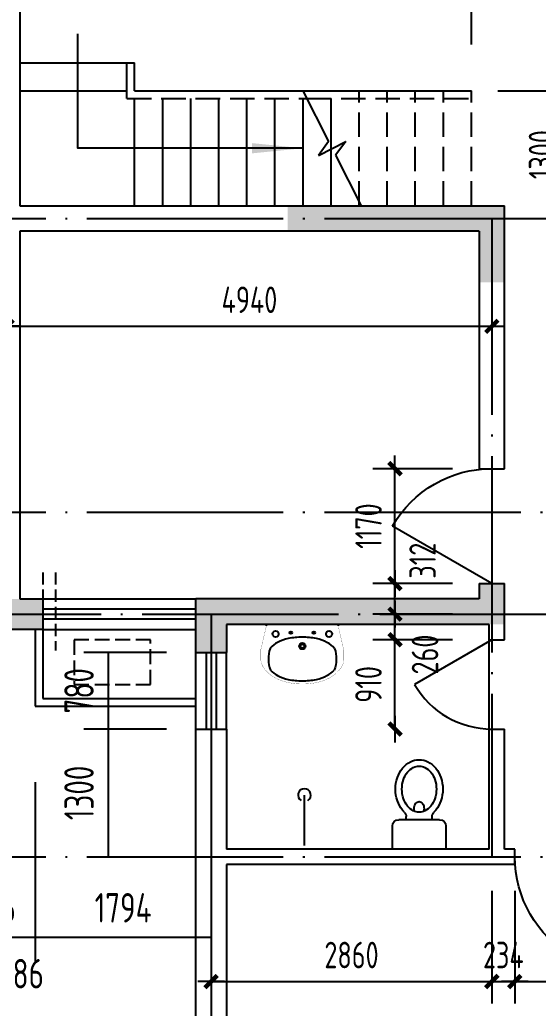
# Model space of a CAD drawing. Extents: x -726032 to 135930, y -151624 to 587044.
# Drawn here: x -361797 to -356515, y 466941 to 477007 of the extents above; entities that cross this region are included whole.
import ezdxf
from ezdxf.enums import TextEntityAlignment as Align

# ---------------------------------------------------------------- set-up
doc = ezdxf.new("R2010")
doc.units = 0
doc.header["$LTSCALE"] = 1000
doc.header["$MEASUREMENT"] = 0
doc.linetypes.add('DASH', pattern=[0.35, 0.25, -0.1])
doc.linetypes.add('DOTE', pattern=[2.42, 2, -0.2, 0.02, -0.2])
doc.layers.get('0').update_dxf_attribs({"linetype": 'CONTINUOUS'})
doc.layers.get('DEFPOINTS').update_dxf_attribs({"color": 1, "linetype": 'CONTINUOUS'})
for name, color, linetype in [('COLUMN', 170, 'CONTINUOUS'), ('DOTE', 8, 'DOTE'), ('GROUND', 45, 'CONTINUOUS'), ('LVTRY', 6, 'CONTINUOUS'), ('PUB_DIM', 245, 'CONTINUOUS'), ('ROOF', 4, 'CONTINUOUS'), ('STAIR', 42, 'CONTINUOUS'), ('WALL', 255, 'CONTINUOUS'), ('WINDOW', 155, 'CONTINUOUS'), ('WINDOW_TEXT', 7, 'CONTINUOUS'), ('空调', 245, 'CONTINUOUS')]:
    doc.layers.add(name, color=color, linetype=linetype)
doc.styles.add('DIM_FONT', font='isocp.shx', dxfattribs={"width": 0.8})
doc.styles.add('SIMPLEX', font='SIMPLEX.SHX')
doc.dimstyles.new('DIMA', dxfattribs={"dimtxt": 300, "dimasz": 1, "dimexe": 250, "dimexo": 300, "dimgap": 150, "dimtad": 1, "dimdec": 0, "dimzin": 0, "dimdsep": 46, "dimtxsty": 'DIM_FONT', "dimcen": 0.09, "dimse1": 1, "dimclrt": 142, "dimadec": 0, "dimazin": 0, "dimtfac": 1, "dimtdec": 0, "dimtix": 1, "dimtmove": 2, "dimatfit": 3, "dimfxl": 1, "dimtolj": 1, "dimtzin": 0, "dimarcsym": 0})
doc.dimstyles.new('DIMB', dxfattribs={"dimtxt": 300, "dimasz": 1, "dimexe": 250, "dimexo": 300, "dimgap": 150, "dimtad": 1, "dimdec": 0, "dimzin": 0, "dimdsep": 46, "dimtxsty": 'DIM_FONT', "dimcen": 0.09, "dimse2": 1, "dimclrt": 142, "dimadec": 0, "dimazin": 0, "dimtfac": 1, "dimtdec": 0, "dimtix": 1, "dimtmove": 2, "dimatfit": 3, "dimfxl": 1, "dimtolj": 1, "dimtzin": 0, "dimarcsym": 0})
doc.dimstyles.new('DIMN', dxfattribs={"dimtxt": 300, "dimasz": 1, "dimexe": 250, "dimexo": 300, "dimgap": 150, "dimtad": 1, "dimdec": 0, "dimzin": 0, "dimdsep": 46, "dimtxsty": 'DIM_FONT', "dimcen": 0.09, "dimclrt": 142, "dimadec": 0, "dimazin": 0, "dimtfac": 1, "dimtdec": 0, "dimtix": 1, "dimtmove": 2, "dimatfit": 3, "dimfxl": 1, "dimtolj": 1, "dimtzin": 0, "dimarcsym": 0})

# ---------------------------------------------------------------- blocks, each defined once
blk = doc.blocks.new('_DIMX')
blk.add_line((-150, 0), (150, 0))
at = {"const_width": 50}
blk.add_lwpolyline([(-70, -70), (70, 70)], dxfattribs=at)
blk = doc.blocks.new('*D585')
at = {"layer": 'DEFPOINTS', "color": 0, "transparency": 16777216}
for p in [(-357195, 477494), (-361927, 476484), (-357195, 476484)]:
    blk.add_point(p, dxfattribs=at)
at = {"layer": 'PUB_DIM', "color": 0, "lineweight": -2, "transparency": 16777216}
for p, q in [((-361927, 476754), (-361927, 477719)), ((-357195, 476754), (-357195, 477719)), ((-361926, 477494), (-357196, 477494))]:
    blk.add_line(p, q, dxfattribs=at)
at = {"layer": 'PUB_DIM', "color": 0, "lineweight": -2, "transparency": 16777216, "xscale": 0.9, "yscale": 0.9, "zscale": 0.9, "rotation": 180}
blk.add_blockref('_DIMX', (-361927, 477494), dxfattribs=at)
at = {"layer": 'PUB_DIM', "color": 0, "lineweight": -2, "transparency": 16777216, "xscale": 0.9, "yscale": 0.9, "zscale": 0.9}
blk.add_blockref('_DIMX', (-357195, 477494), dxfattribs=at)
at = {"layer": 'PUB_DIM', "color": 142, "transparency": 16777216, "insert": (-359561, 477764), "char_height": 270, "attachment_point": 5, "style": 'DIM_FONT'}
blk.add_mtext('\\A1;4732', dxfattribs=at)
blk = doc.blocks.new('*D1785')
at = {"layer": 'DEFPOINTS', "color": 0, "transparency": 16777216}
for p in [(-361927, 469545), (-361641, 469545), (-361641, 467664)]:
    blk.add_point(p, dxfattribs=at)
at = {"layer": 'PUB_DIM', "color": 0, "lineweight": -2, "transparency": 16777216}
for p, q in [((-361641, 469245), (-361641, 467414)), ((-361928, 467664), (-361929, 467664)), ((-361927, 467664), (-361641, 467664)), ((-361640, 467664), (-361639, 467664))]:
    blk.add_line(p, q, dxfattribs=at)
at = {"layer": 'PUB_DIM', "color": 0, "transparency": 16777216}
for points in [[(-361928, 467664), (-361928, 467663), (-361927, 467664)], [(-361640, 467664), (-361640, 467663), (-361641, 467664)]]:
    blk.add_solid(points, dxfattribs=at)
at = {"layer": 'PUB_DIM', "color": 142, "transparency": 16777216, "insert": (-361784, 467293), "char_height": 300, "attachment_point": 5, "style": 'DIM_FONT'}
blk.add_mtext('\\A1;286', dxfattribs=at)
blk = doc.blocks.new('*D586')
at = {"layer": 'DEFPOINTS', "color": 0, "transparency": 16777216}
for p in [(-361641, 469545), (-359847, 469545), (-359847, 467664)]:
    blk.add_point(p, dxfattribs=at)
at = {"layer": 'PUB_DIM', "color": 0, "lineweight": -2, "transparency": 16777216}
for p, q in [((-361641, 469245), (-361641, 467414)), ((-359847, 469245), (-359847, 467414)), ((-361640, 467664), (-359848, 467664))]:
    blk.add_line(p, q, dxfattribs=at)
at = {"layer": 'PUB_DIM', "color": 0, "transparency": 16777216}
for points in [[(-361640, 467664), (-361640, 467663), (-361641, 467664)], [(-359848, 467664), (-359848, 467663), (-359847, 467664)]]:
    blk.add_solid(points, dxfattribs=at)
at = {"layer": 'PUB_DIM', "color": 142, "transparency": 16777216, "insert": (-360744, 467964), "char_height": 300, "attachment_point": 5, "style": 'DIM_FONT'}
blk.add_mtext('\\A1;1794', dxfattribs=at)
blk = doc.blocks.new('*D1786')
at = {"layer": 'DEFPOINTS', "color": 0, "transparency": 16777216}
for p in [(-361927, 474823), (-356987, 474823), (-356987, 473886)]:
    blk.add_point(p, dxfattribs=at)
at = {"layer": 'PUB_DIM', "color": 0, "lineweight": -2, "transparency": 16777216}
for p, q in [((-356987, 474553), (-356987, 473661)), ((-361926, 473886), (-356988, 473886))]:
    blk.add_line(p, q, dxfattribs=at)
at = {"layer": 'PUB_DIM', "color": 0, "lineweight": -2, "transparency": 16777216, "xscale": 0.9, "yscale": 0.9, "zscale": 0.9, "rotation": 180}
blk.add_blockref('_DIMX', (-361927, 473886), dxfattribs=at)
at = {"layer": 'PUB_DIM', "color": 0, "lineweight": -2, "transparency": 16777216, "xscale": 0.9, "yscale": 0.9, "zscale": 0.9}
blk.add_blockref('_DIMX', (-356987, 473886), dxfattribs=at)
at = {"layer": 'PUB_DIM', "color": 142, "transparency": 16777216, "insert": (-359457, 474156), "char_height": 270, "attachment_point": 5, "style": 'DIM_FONT'}
blk.add_mtext('\\A1;4940', dxfattribs=at)
blk = doc.blocks.new('*D3588')
at = {"layer": 'DEFPOINTS', "color": 0, "transparency": 16777216}
for p in [(-362213, 469545), (-361927, 469545), (-361927, 467664)]:
    blk.add_point(p, dxfattribs=at)
at = {"layer": 'PUB_DIM', "color": 0, "lineweight": -2, "transparency": 16777216}
for p, q in [((-362213, 469245), (-362213, 467414)), ((-362214, 467664), (-362215, 467664)), ((-362213, 467664), (-361927, 467664)), ((-361926, 467664), (-361925, 467664))]:
    blk.add_line(p, q, dxfattribs=at)
at = {"layer": 'PUB_DIM', "color": 0, "transparency": 16777216}
for points in [[(-362214, 467664), (-362214, 467663), (-362213, 467664)], [(-361926, 467664), (-361926, 467663), (-361927, 467664)]]:
    blk.add_solid(points, dxfattribs=at)
at = {"layer": 'PUB_DIM', "color": 142, "transparency": 16777216, "insert": (-362070, 467964), "char_height": 300, "attachment_point": 5, "style": 'DIM_FONT'}
blk.add_mtext('\\A1;286', dxfattribs=at)
blk = doc.blocks.new('*D594')
at = {"layer": 'DEFPOINTS', "color": 0, "transparency": 16777216}
for p in [(-366659, 477494), (-366659, 476484), (-361927, 476484)]:
    blk.add_point(p, dxfattribs=at)
at = {"layer": 'PUB_DIM', "color": 0, "lineweight": -2, "transparency": 16777216}
for p, q in [((-366659, 476754), (-366659, 477719)), ((-361927, 476754), (-361927, 477719)), ((-361928, 477494), (-366658, 477494))]:
    blk.add_line(p, q, dxfattribs=at)
at = {"layer": 'PUB_DIM', "color": 0, "lineweight": -2, "transparency": 16777216, "xscale": 0.9, "yscale": 0.9, "zscale": 0.9, "rotation": 180}
blk.add_blockref('_DIMX', (-366659, 477494), dxfattribs=at)
at = {"layer": 'PUB_DIM', "color": 0, "lineweight": -2, "transparency": 16777216, "xscale": 0.9, "yscale": 0.9, "zscale": 0.9}
blk.add_blockref('_DIMX', (-361927, 477494), dxfattribs=at)
at = {"layer": 'PUB_DIM', "color": 142, "transparency": 16777216, "insert": (-364293, 477764), "char_height": 270, "attachment_point": 5, "style": 'DIM_FONT'}
blk.add_mtext('\\A1;4732', dxfattribs=at)
blk = doc.blocks.new('*D1800')
at = {"layer": 'DEFPOINTS', "color": 0, "transparency": 16777216}
for p in [(-366867, 474823), (-361927, 474823), (-366867, 473886)]:
    blk.add_point(p, dxfattribs=at)
at = {"layer": 'PUB_DIM', "color": 0, "lineweight": -2, "transparency": 16777216}
for p, q in [((-366867, 474553), (-366867, 473661)), ((-361928, 473886), (-366866, 473886))]:
    blk.add_line(p, q, dxfattribs=at)
at = {"layer": 'PUB_DIM', "color": 0, "lineweight": -2, "transparency": 16777216, "xscale": 0.9, "yscale": 0.9, "zscale": 0.9, "rotation": 180}
blk.add_blockref('_DIMX', (-366867, 473886), dxfattribs=at)
at = {"layer": 'PUB_DIM', "color": 0, "lineweight": -2, "transparency": 16777216, "xscale": 0.9, "yscale": 0.9, "zscale": 0.9}
blk.add_blockref('_DIMX', (-361927, 473886), dxfattribs=at)
at = {"layer": 'PUB_DIM', "color": 142, "transparency": 16777216, "insert": (-364397, 474156), "char_height": 270, "attachment_point": 5, "style": 'DIM_FONT'}
blk.add_mtext('\\A1;4940', dxfattribs=at)
blk = doc.blocks.new('*D1826')
at = {"layer": 'DEFPOINTS', "color": 0, "transparency": 16777216}
for p in [(-356987, 468406), (-356753, 468406), (-356753, 467213)]:
    blk.add_point(p, dxfattribs=at)
at = {"layer": 'PUB_DIM', "color": 0, "lineweight": -2, "transparency": 16777216}
for p, q in [((-356753, 468136), (-356753, 466988)), ((-356988, 467213), (-356989, 467213)), ((-356987, 467213), (-356753, 467213)), ((-356752, 467213), (-356751, 467213))]:
    blk.add_line(p, q, dxfattribs=at)
at = {"layer": 'PUB_DIM', "color": 0, "lineweight": -2, "transparency": 16777216, "xscale": 0.9, "yscale": 0.9, "zscale": 0.9}
blk.add_blockref('_DIMX', (-356987, 467213), dxfattribs=at)
at = {"layer": 'PUB_DIM', "color": 0, "lineweight": -2, "transparency": 16777216, "xscale": 0.9, "yscale": 0.9, "zscale": 0.9, "rotation": 180}
blk.add_blockref('_DIMX', (-356753, 467213), dxfattribs=at)
at = {"layer": 'PUB_DIM', "color": 142, "transparency": 16777216, "insert": (-356870, 467483), "char_height": 270, "attachment_point": 5, "style": 'DIM_FONT'}
blk.add_mtext('\\A1;234', dxfattribs=at)
blk = doc.blocks.new('M_E11')
for p, q in [((-280, -10), (-280, 0)), ((280, 0), (280, -10)), ((-250.5, -188.9), (-250.5, -185.7)), ((-247.8, -182.8), (-250.2, -184.9))]:
    blk.add_line(p, q)
at = {"const_width": 1.5}
for points in [[(-280, 0), (280, 0)], [(-325.7, -199.5), (-280, -5)], [(325.7, -203.7), (280, -5)]]:
    blk.add_lwpolyline(points, dxfattribs=at)
for points in [[(253, -188.3, 0.098208), (193.2, -140.8, 0.066287), (110.4, -111.4, 0.052428), (0, -99.8, 0.052428), (-110.4, -111.4, 0.066287), (-193.2, -140.8, 0.093876), (-250.8, -185.7, 0.171377)], [(-249.5, -357.7, 0.091341), (-193.2, -401.2, 0.066287), (-110.4, -430.6, 0.052428), (0, -442.2, 0.052428), (110.4, -430.6, 0.066287), (193.2, -401.2, 0.091756), (249.7, -357.5, 0.171377)]]:
    blk.add_lwpolyline(points, format="xyb")
for points in [[(-325.7, -199.5, 0.008223), (-325.7, -203.7, 0.149285)], [(-325.7, -265.7, 0.149285), (-304.4, -336.6, 0.107079), (-230.9, -407.7, 0.075625), (-131, -450.5, 0.062436), (-0.8, -467.3, 0.062436), (129.6, -451.5, 0.075625), (229.8, -409.6, 0.107079), (303.8, -339.1, 0.149285), (325.7, -268.3, 0.005205), (325.7, -265.7, 0.086596)]]:
    blk.add_lwpolyline(points, format="xyb", dxfattribs=at)
at = {"const_width": 1.5, "flags": 128}
for points in [[(-325.7, -203.7), (-325.7, -268.3)], [(325.7, -203.7), (325.7, -268.3)]]:
    blk.add_lwpolyline(points, dxfattribs=at)
at = {"flags": 128}
for points in [[(-253, -188.3, 0.172546), (-249.7, -357.5, 0.726395)], [(253, -188.3, -0.172546), (249.7, -357.5, -0.726395)]]:
    blk.add_lwpolyline(points, format="xyb", dxfattribs=at)
for centre, radius in [((-210, -75), 24), ((-210, -75), 24), ((-210, -75), 24), ((-90, -65), 10), ((90, -65), 10), ((210, -75), 24), ((0, -170), 25), ((0, -170), 15)]:
    blk.add_circle(centre, radius)
blk.add_arc((-249.5, -185.7), 1, 131.32236, 180)
at = {"width": 0.8, "flags": 9}
for tag in ['XSIZE', 'YSIZE']:
    blk.add_attdef(tag, (0, 0), '', height=0.5, dxfattribs=at)
blk = doc.blocks.new('_LV5')
for p, q in [((210.1, 0), (-210.1, 0)), ((-210.1, 0), (-210.1, -180)), ((210.1, -180), (210.1, 0)), ((160.1, -230), (-160.1, -230)), ((-101.4, -230), (-101.4, -254.3)), ((101.4, -230), (101.4, -254.1))]:
    blk.add_line(p, q)
blk.add_lwpolyline([(-135.1, -469.4, 0.080312), (-123, -544.2, 0.089014), (-91.8, -601.5, 0.104918), (-45.6, -639.3, 0.119812), (0.1, -650.4, 0.119812), (45.8, -639.3, 0.104918), (92, -601.5, 0.089014), (123.2, -544.2, 0.080312), (135.3, -469.4, 0.080312), (123.2, -394.6, 0.089014), (92, -337.3, 0.104918), (45.8, -299.5, 0.119812), (0.1, -288.4, 0.119812), (-45.6, -299.5, 0.104918), (-91.8, -337.3, 0.089014), (-123, -394.6, 0.080312)], format="xyb", close=True)
for points in [[(-38.7, -318.5, 0.073567), (-35.6, -339.5, 0.084454), (-27.4, -356, 0.10642), (-14.1, -367.8, 0.129709), (0, -371.5, 0.129709), (14.1, -367.8, 0.10642), (27.4, -356, 0.084454), (35.6, -339.5, 0.073567), (38.7, -318.5, 0.073567), (35.6, -297.5, 0.014016), (34.7, -294.6, 0.10642)], [(-34.7, -294.7, 0.013578), (-35.6, -297.5, 0.073567), (-38.7, -318.5, 0.073567)]]:
    blk.add_lwpolyline(points, format="xyb")
for centre, radius, start, end in [((-160.1, -180), 50, 180, 270), ((160.1, -180), 50, 270, 0), ((52.2, -452.8), 234.6, 141.28635, 161.63333), ((20.4, -427.3), 193.8, 134.81437, 141.28635), ((-151.4, -254.3), 50, 314.81437, 0), ((151.4, -254.1), 50, 180, 225.25549), ((-20.2, -427.3), 193.8, 38.71365, 45.25549), ((-52, -452.8), 234.6, 18.36667, 38.71365), ((102.3, -469.4), 287.4, 161.63333, 180), ((-102.1, -469.4), 287.4, 0, 18.36667), ((102.3, -469.4), 287.4, 180, 198.36667), ((-102.1, -469.4), 287.4, 341.63333, 0), ((52.2, -486), 234.6, 198.36667, 218.71365), ((-52, -486), 234.6, 321.28635, 341.63333), ((20.4, -511.6), 193.8, 218.71365, 242.67141), ((0.1, -550.8), 149.6, 242.67141, 270), ((0.1, -550.8), 149.6, 270, 297.32859), ((-20.2, -511.6), 193.8, 297.32859, 321.28635)]:
    blk.add_arc(centre, radius, start, end)
blk = doc.blocks.new('_LV10')
blk.add_line((0, -37), (0, -432))
blk.add_arc((0, -432), 50, 121.03319, 58.96681)
blk = doc.blocks.new('_ARROW')
blk.add_solid([(0, 0), (-1, 0.1), (-1, -0.1)])
blk = doc.blocks.new('_DBLK')
blk.add_line((-0.5, 0), (0, -0.866))
blk.add_arc((-0.5, 0), 1, 300, 0)
at = {"layer": 'WINDOW_TEXT', "style": 'SIMPLEX', "flags": 9}
blk.add_attdef('A', text='', height=1, dxfattribs=at).set_placement((0, 1.5), align=Align.MIDDLE)
blk = doc.blocks.new('*D1827')
at = {"layer": 'DEFPOINTS', "color": 0, "transparency": 16777216}
for p in [(-357974, 472436), (-357117, 472436), (-357117, 471266)]:
    blk.add_point(p, dxfattribs=at)
at = {"layer": 'PUB_DIM', "color": 0, "lineweight": -2, "transparency": 16777216}
for p, q in [((-357387, 472436), (-358199, 472436)), ((-357974, 471267), (-357974, 472435))]:
    blk.add_line(p, q, dxfattribs=at)
at = {"layer": 'PUB_DIM', "color": 0, "lineweight": -2, "transparency": 16777216, "xscale": 0.9, "yscale": 0.9, "zscale": 0.9}
for p, rotation in [((-357974, 472436), 90), ((-357974, 471266), 270)]:
    blk.add_blockref('_DIMX', p, dxfattribs=dict(at, rotation=rotation))
at = {"layer": 'PUB_DIM', "color": 142, "transparency": 16777216, "insert": (-358244, 471851), "char_height": 270, "attachment_point": 5, "rotation": 90, "style": 'DIM_FONT'}
blk.add_mtext('\\A1;1170', dxfattribs=at)
blk = doc.blocks.new('*D1828')
at = {"layer": 'DEFPOINTS', "color": 0, "transparency": 16777216}
for p in [(-357974, 471266), (-357117, 471266), (-357117, 470954)]:
    blk.add_point(p, dxfattribs=at)
at = {"layer": 'PUB_DIM', "color": 0, "lineweight": -2, "transparency": 16777216}
for p, q in [((-357387, 471266), (-358199, 471266)), ((-357974, 470955), (-357974, 471265))]:
    blk.add_line(p, q, dxfattribs=at)
at = {"layer": 'PUB_DIM', "color": 0, "lineweight": -2, "transparency": 16777216, "xscale": 0.9, "yscale": 0.9, "zscale": 0.9}
for p, rotation in [((-357974, 471266), 90), ((-357974, 470954), 270)]:
    blk.add_blockref('_DIMX', p, dxfattribs=dict(at, rotation=rotation))
at = {"layer": 'PUB_DIM', "color": 142, "transparency": 16777216, "insert": (-357693, 471499), "char_height": 270, "attachment_point": 5, "rotation": 90, "style": 'DIM_FONT'}
blk.add_mtext('\\A1;312', dxfattribs=at)
blk = doc.blocks.new('*D1829')
at = {"layer": 'DEFPOINTS', "color": 0, "transparency": 16777216}
for p in [(-357974, 470954), (-357117, 470954), (-357117, 470694)]:
    blk.add_point(p, dxfattribs=at)
at = {"layer": 'PUB_DIM', "color": 0, "lineweight": -2, "transparency": 16777216}
for p, q in [((-357387, 470954), (-358199, 470954)), ((-357974, 470955), (-357974, 470956)), ((-357974, 470694), (-357974, 470954)), ((-357974, 470693), (-357974, 470692))]:
    blk.add_line(p, q, dxfattribs=at)
at = {"layer": 'PUB_DIM', "color": 0, "lineweight": -2, "transparency": 16777216, "xscale": 0.9, "yscale": 0.9, "zscale": 0.9}
for p, rotation in [((-357974, 470954), 270), ((-357974, 470694), 90)]:
    blk.add_blockref('_DIMX', p, dxfattribs=dict(at, rotation=rotation))
at = {"layer": 'PUB_DIM', "color": 142, "transparency": 16777216, "insert": (-357668, 470543), "char_height": 270, "attachment_point": 5, "rotation": 90, "style": 'DIM_FONT'}
blk.add_mtext('\\A1;260', dxfattribs=at)
blk = doc.blocks.new('*D1830')
at = {"layer": 'DEFPOINTS', "color": 0, "transparency": 16777216}
for p in [(-357974, 470694), (-357117, 470694), (-357117, 469784)]:
    blk.add_point(p, dxfattribs=at)
at = {"layer": 'PUB_DIM', "color": 0, "lineweight": -2, "transparency": 16777216}
for p, q in [((-357387, 470694), (-358199, 470694)), ((-357974, 469785), (-357974, 470693))]:
    blk.add_line(p, q, dxfattribs=at)
at = {"layer": 'PUB_DIM', "color": 0, "lineweight": -2, "transparency": 16777216, "xscale": 0.9, "yscale": 0.9, "zscale": 0.9}
for p, rotation in [((-357974, 470694), 90), ((-357974, 469784), 270)]:
    blk.add_blockref('_DIMX', p, dxfattribs=dict(at, rotation=rotation))
at = {"layer": 'PUB_DIM', "color": 142, "transparency": 16777216, "insert": (-358244, 470239), "char_height": 270, "attachment_point": 5, "rotation": 90, "style": 'DIM_FONT'}
blk.add_mtext('\\A1;910', dxfattribs=at)
blk = doc.blocks.new('_WBLK')
for p, q in [((-0.5, 0.5), (0.5, 0.5)), ((0.5, 0.1667), (-0.5, 0.1667)), ((0.5, -0.1667), (-0.5, -0.1667)), ((-0.5, -0.5), (0.5, -0.5))]:
    blk.add_line(p, q)
at = {"layer": 'WINDOW_TEXT', "style": 'SIMPLEX', "flags": 9}
blk.add_attdef('A', text='', height=1, dxfattribs=at).set_placement((0, 1.5), align=Align.MIDDLE)
blk = doc.blocks.new('*D616')
at = {"layer": 'DEFPOINTS', "color": 0, "transparency": 16777216}
for p in [(-360893, 470564), (-360003, 470564), (-360003, 469784)]:
    blk.add_point(p, dxfattribs=at)
at = {"layer": 'PUB_DIM', "color": 0, "lineweight": -2, "transparency": 16777216}
for p, q in [((-360303, 470564), (-361143, 470564)), ((-360893, 469785), (-360893, 470563)), ((-360303, 469784), (-361143, 469784))]:
    blk.add_line(p, q, dxfattribs=at)
at = {"layer": 'PUB_DIM', "color": 0, "transparency": 16777216}
for points in [[(-360893, 470563), (-360893, 470563), (-360893, 470564)], [(-360893, 469785), (-360893, 469785), (-360893, 469784)]]:
    blk.add_solid(points, dxfattribs=at)
at = {"layer": 'PUB_DIM', "color": 142, "transparency": 16777216, "insert": (-361193, 470174), "char_height": 300, "attachment_point": 5, "rotation": 90, "style": 'DIM_FONT'}
blk.add_mtext('\\A1;780', dxfattribs=at)
blk = doc.blocks.new('*D1831')
at = {"layer": 'DEFPOINTS', "color": 0, "transparency": 16777216}
for p in [(-360893, 469784), (-360003, 469784), (-360003, 468484)]:
    blk.add_point(p, dxfattribs=at)
at = {"layer": 'PUB_DIM', "color": 0, "lineweight": -2, "transparency": 16777216}
for p, q in [((-360303, 469784), (-361143, 469784)), ((-360893, 468485), (-360893, 469783))]:
    blk.add_line(p, q, dxfattribs=at)
at = {"layer": 'PUB_DIM', "color": 0, "transparency": 16777216}
for points in [[(-360893, 469783), (-360893, 469783), (-360893, 469784)], [(-360893, 468485), (-360893, 468485), (-360893, 468484)]]:
    blk.add_solid(points, dxfattribs=at)
at = {"layer": 'PUB_DIM', "color": 142, "transparency": 16777216, "insert": (-361193, 469134), "char_height": 300, "attachment_point": 5, "rotation": 90, "style": 'DIM_FONT'}
blk.add_mtext('\\A1;1300', dxfattribs=at)
blk = doc.blocks.new('*D1832')
at = {"layer": 'DEFPOINTS', "color": 0, "transparency": 16777216}
for p in [(-359847, 468406), (-356987, 468406), (-356987, 467213)]:
    blk.add_point(p, dxfattribs=at)
at = {"layer": 'PUB_DIM', "color": 0, "lineweight": -2, "transparency": 16777216}
for p, q in [((-356987, 468136), (-356987, 466988)), ((-359846, 467213), (-356988, 467213))]:
    blk.add_line(p, q, dxfattribs=at)
at = {"layer": 'PUB_DIM', "color": 0, "lineweight": -2, "transparency": 16777216, "xscale": 0.9, "yscale": 0.9, "zscale": 0.9, "rotation": 180}
blk.add_blockref('_DIMX', (-359847, 467213), dxfattribs=at)
at = {"layer": 'PUB_DIM', "color": 0, "lineweight": -2, "transparency": 16777216, "xscale": 0.9, "yscale": 0.9, "zscale": 0.9}
blk.add_blockref('_DIMX', (-356987, 467213), dxfattribs=at)
at = {"layer": 'PUB_DIM', "color": 142, "transparency": 16777216, "insert": (-358417, 467483), "char_height": 270, "attachment_point": 5, "style": 'DIM_FONT'}
blk.add_mtext('\\A1;2860', dxfattribs=at)
blk = doc.blocks.new('*D617')
at = {"layer": 'DEFPOINTS', "color": 0, "transparency": 16777216}
for p in [(-357195, 476284), (-357169, 474984), (-356206, 474984)]:
    blk.add_point(p, dxfattribs=at)
at = {"layer": 'PUB_DIM', "color": 0, "lineweight": -2, "transparency": 16777216}
for p, q in [((-356925, 476284), (-355981, 476284)), ((-356206, 476283), (-356206, 474985)), ((-356899, 474984), (-355981, 474984))]:
    blk.add_line(p, q, dxfattribs=at)
at = {"layer": 'PUB_DIM', "color": 0, "lineweight": -2, "transparency": 16777216, "xscale": 0.9, "yscale": 0.9, "zscale": 0.9}
for p, rotation in [((-356206, 476284), 90), ((-356206, 474984), 270)]:
    blk.add_blockref('_DIMX', p, dxfattribs=dict(at, rotation=rotation))
at = {"layer": 'PUB_DIM', "color": 142, "transparency": 16777216, "insert": (-356476, 475634), "char_height": 270, "attachment_point": 5, "rotation": 90, "style": 'DIM_FONT'}
blk.add_mtext('\\A1;1300', dxfattribs=at)
blk = doc.blocks.new('*D1833')
at = {"layer": 'DEFPOINTS', "color": 0, "transparency": 16777216}
for p in [(-356753, 468406), (-355583, 468406), (-355583, 467213)]:
    blk.add_point(p, dxfattribs=at)
at = {"layer": 'PUB_DIM', "color": 0, "lineweight": -2, "transparency": 16777216}
for p, q in [((-355583, 468136), (-355583, 466988)), ((-356752, 467213), (-355584, 467213))]:
    blk.add_line(p, q, dxfattribs=at)
at = {"layer": 'PUB_DIM', "color": 0, "lineweight": -2, "transparency": 16777216, "xscale": 0.9, "yscale": 0.9, "zscale": 0.9, "rotation": 180}
blk.add_blockref('_DIMX', (-356753, 467213), dxfattribs=at)
at = {"layer": 'PUB_DIM', "color": 0, "lineweight": -2, "transparency": 16777216, "xscale": 0.9, "yscale": 0.9, "zscale": 0.9}
blk.add_blockref('_DIMX', (-355583, 467213), dxfattribs=at)
at = {"layer": 'PUB_DIM', "color": 142, "transparency": 16777216, "insert": (-356168, 467483), "char_height": 270, "attachment_point": 5, "style": 'DIM_FONT'}
blk.add_mtext('\\A1;1170', dxfattribs=at)

msp = doc.modelspace()

# ---------------------------------------------------------------- linework, layer by layer
at = {"layer": 'COLUMN'}
for points in [[(-359066.9, 475114), (-359066.9, 474854), (-356856.9, 475114), (-357116.9, 474854)], [(-357116.9, 474854), (-357116.9, 474334), (-356856.9, 475114), (-356856.9, 474334)], [(-357116.9, 471266), (-357116.9, 471110), (-356856.9, 471266), (-356856.9, 470850)], [(-362290.9, 471110), (-362290.9, 470798), (-361562.9, 471110), (-361562.9, 470798)], [(-360002.9, 471110), (-360002.9, 470564), (-359690.9, 470850), (-359690.9, 470564)], [(-360002.9, 471110), (-359690.9, 470850), (-357116.9, 471110), (-356856.9, 470850)]]:
    msp.add_solid(points, dxfattribs=at)
at = {"layer": 'DOTE'}
for p, q in [((-385312.2, 474984), (-315680.4, 474984)), ((-356986.9, 474984), (-356986.9, 468484)), ((-385312.2, 471994), (-315680.4, 471994)), ((-384748.6, 470954), (-315680.4, 470954)), ((-359846.9, 470954), (-359846.9, 459611.9)), ((-385312.2, 468484), (-315680.4, 468484))]:
    msp.add_line(p, q, dxfattribs=at)
at = {"layer": 'GROUND'}
msp.add_line((-357012.9, 469784), (-357012.9, 470694), dxfattribs=at)
at = {"layer": 'PUB_DIM'}
msp.add_lwpolyline([(-358910.9, 475699), (-361206.2, 475699), (-361206.2, 476865.7)], dxfattribs=at)
at = {"layer": 'ROOF'}
for p, q in [((-361640.9, 470798), (-361640.9, 470018)), ((-361562.9, 470798), (-361562.9, 470096)), ((-361562.9, 470096), (-360002.9, 470096)), ((-361640.9, 470018), (-360002.9, 470018))]:
    msp.add_line(p, q, dxfattribs=at)
at = {"layer": 'STAIR'}
for p, q in [((-361796.9, 476570), (-360626.9, 476570)), ((-360704.9, 476206), (-360704.9, 476570)), ((-360626.9, 476284), (-360626.9, 476570)), ((-361796.9, 476284), (-360704.9, 476284)), ((-360626.9, 476284), (-357194.9, 476284)), ((-358913.1, 476284), (-358650.2, 475766.3)), ((-360626.9, 475114), (-360626.9, 476206)), ((-360340.9, 475114), (-360340.9, 476206)), ((-360054.9, 475114), (-360054.9, 476206)), ((-359768.9, 475114), (-359768.9, 476206)), ((-359482.9, 475114), (-359482.9, 476206)), ((-359196.9, 475114), (-359196.9, 476206)), ((-358910.9, 475114), (-358910.9, 476206)), ((-358624.9, 475114), (-358624.9, 476206)), ((-358753.9, 475626.1), (-358475.8, 475767.4)), ((-358650.2, 475766.3), (-358753.9, 475626.1)), ((-358475.8, 475767.4), (-358579.5, 475627.2)), ((-358579.5, 475627.2), (-358318.8, 475114))]:
    msp.add_line(p, q, dxfattribs=at)
at = {"layer": 'STAIR', "linetype": 'DASH'}
for p, q in [((-358338.9, 475114), (-358338.9, 476284)), ((-358052.9, 475114), (-358052.9, 476284)), ((-357766.9, 475114), (-357766.9, 476284)), ((-357480.9, 475114), (-357480.9, 476284)), ((-357194.9, 475114), (-357194.9, 476284)), ((-360704.9, 476206), (-358876, 476206)), ((-358873.5, 476206), (-357194.9, 476206))]:
    msp.add_line(p, q, dxfattribs=at)
at = {"layer": 'WALL'}
for p, q in [((-361796.9, 480678), (-361796.9, 475114)), ((-361796.9, 475114), (-356856.9, 475114)), ((-356856.9, 472436), (-356856.9, 475114)), ((-357116.9, 474854), (-361796.9, 474854)), ((-361796.9, 474854), (-361796.9, 471110)), ((-357116.9, 474854), (-357116.9, 472436)), ((-357116.9, 472436), (-356856.9, 472436)), ((-357116.9, 471266), (-356856.9, 471266)), ((-357116.9, 471266), (-357116.9, 471110)), ((-356856.9, 470694), (-356856.9, 471266)), ((-361796.9, 471110), (-361562.9, 471110)), ((-361562.9, 471110), (-361562.9, 470798)), ((-360002.9, 470564), (-360002.9, 471110)), ((-357116.9, 471110), (-360002.9, 471110)), ((-361562.9, 470798), (-362290.9, 470798)), ((-359690.9, 470850), (-359690.9, 470564)), ((-357012.9, 470850), (-359690.9, 470850)), ((-357012.9, 470694), (-357012.9, 470850)), ((-357012.9, 470694), (-356856.9, 470694)), ((-360002.9, 470564), (-359690.9, 470564)), ((-360002.9, 469784), (-359690.9, 469784)), ((-360002.9, 462998), (-360002.9, 469784)), ((-359690.9, 469784), (-359690.9, 468562)), ((-357012.9, 468562), (-357012.9, 469784)), ((-357012.9, 469784), (-356856.9, 469784)), ((-356856.9, 468562), (-356856.9, 469784)), ((-357012.9, 468562), (-359690.9, 468562)), ((-356752.9, 468562), (-356856.9, 468562)), ((-356752.9, 468406), (-356752.9, 468562)), ((-359690.9, 468406), (-359690.9, 463310)), ((-356752.9, 468406), (-359690.9, 468406))]:
    msp.add_line(p, q, dxfattribs=at)
at = {"layer": '空调', "linetype": 'DASH', "ltscale": 0.5}
for p, q in [((-361562.9, 471379.9), (-361562.9, 470585.8)), ((-361432.9, 471379.9), (-361432.9, 470585.8))]:
    msp.add_line(p, q, dxfattribs=at)
at = {"layer": '空调', "linetype": 'DASH', "ltscale": 0.6}
msp.add_lwpolyline([(-361243.7, 470236.6), (-360463.7, 470236.6), (-360463.7, 470691.6), (-361243.7, 470691.6)], close=True, dxfattribs=at)

# ---------------------------------------------------------------- block references
at = {"layer": 'LVTRY', "xscale": 1.299999999999272, "yscale": 1.299999999999272, "zscale": 1.299999999999272}
msp.add_blockref('M_E11', (-358918.2, 470850), dxfattribs=at)
at = {"layer": 'LVTRY', "rotation": 180}
for name, p, xscale, yscale, zscale in [('_LV5', (-357727.9, 468562), -1.299999999999272, 1.30000000000291, 1.3), ('_LV10', (-358896.4, 468550.4), 1.299999999999272, 1.299999999999272, 1.299999999999272)]:
    msp.add_blockref(name, p, dxfattribs=dict(at, xscale=xscale, yscale=yscale, zscale=zscale))
at = {"layer": 'PUB_DIM', "xscale": 520, "yscale": 520, "zscale": 520}
msp.add_blockref('_ARROW', (-358910.9, 475699), dxfattribs=at)
at = {"layer": 'WINDOW'}
for name, p, xscale, yscale, zscale, rotation in [('_DBLK', (-356986.9, 471851), -1170, 1170, 1170, 270), ('_DBLK', (-356986.9, 470239), 910, 910, 910, 270), ('_WBLK', (-359846.9, 470174), -780, 312, 780, 270), ('_DBLK', (-356167.9, 468484), 1170, -1170, 1170, 180)]:
    msp.add_blockref(name, p, dxfattribs=dict(at, xscale=xscale, yscale=yscale, zscale=zscale, rotation=rotation))
at = {"layer": 'WINDOW', "xscale": 1560, "yscale": 312, "zscale": 1560}
msp.add_blockref('_WBLK', (-360782.9, 470954), dxfattribs=at)

# ---------------------------------------------------------------- dimensions: what is measured, and where the dimension line sits
at = {"layer": 'PUB_DIM'}
for base, p2, picture, middle in [((-366658.9, 477494.2), (-366658.9, 476483.7), '*D594', (-364292.9, 477764.2)), ((-357194.9, 477494.2), (-357194.9, 476483.7), '*D585', (-359560.9, 477764.2))]:
    dim = msp.add_linear_dim(base=base, p1=(-361926.9, 476483.7), p2=p2, dimstyle='DIMN', override={"dimscale": 0.9, "dimblk1": '_DIMX', "dimblk2": '_DIMX', "dimsah": 1}, dxfattribs=at)
    dim.commit()
    dim.dimension.update_dxf_attribs({"geometry": picture, "text_midpoint": middle})
for base, p1, p2, angle, dimstyle, picture, middle in [((-356205.9, 474984), (-357194.9, 476284), (-357168.9, 474984), 90, 'DIMN', '*D617', (-356475.9, 475634)), ((-366866.9, 473886.1), (-361926.9, 474823.1), (-366866.9, 474823.1), 180, 'DIMA', '*D1800', (-364396.9, 474156.1)), ((-356986.9, 473886.1), (-361926.9, 474823.1), (-356986.9, 474823.1), 180, 'DIMA', '*D1786', (-359456.9, 474156.1))]:
    dim = msp.add_linear_dim(base=base, p1=p1, p2=p2, angle=angle, dimstyle=dimstyle, override={"dimscale": 0.9, "dimblk1": '_DIMX', "dimblk2": '_DIMX', "dimsah": 1}, dxfattribs=at)
    dim.commit()
    dim.dimension.update_dxf_attribs({"geometry": picture, "text_midpoint": middle})
for p1, p2, distance, picture, middle in [((-357116.9, 471266), (-357116.9, 472436), 857.1, '*D1827', (-358244, 471851)), ((-357116.9, 469784), (-357116.9, 470694), 857.1, '*D1830', (-358244, 470239)), ((-359846.9, 468406), (-356986.9, 468406), -1192.9, '*D1832', (-358416.9, 467483.1)), ((-356986.9, 468406), (-356752.9, 468406), -1192.9, '*D1826', (-356869.9, 467483.1)), ((-356752.9, 468406), (-355582.9, 468406), -1192.9, '*D1833', (-356167.9, 467483.1))]:
    dim = msp.add_aligned_dim(p1=p1, p2=p2, distance=distance, dimstyle='DIMA', override={"dimscale": 0.9, "dimblk1": '_DIMX', "dimblk2": '_DIMX', "dimsah": 1}, dxfattribs=at)
    dim.commit()
    dim.dimension.update_dxf_attribs({"geometry": picture, "text_midpoint": middle})
for base, p1, p2, picture, middle in [((-357974, 471266), (-357116.9, 470954), (-357116.9, 471266), '*D1828', (-357693.4, 471498.9)), ((-357974, 470954), (-357116.9, 470694), (-357116.9, 470954), '*D1829', (-357667.9, 470542.7))]:
    dim = msp.add_linear_dim(base=base, p1=p1, p2=p2, angle=90, dimstyle='DIMA', override={"dimscale": 0.9, "dimblk1": '_DIMX', "dimblk2": '_DIMX', "dimsah": 1}, dxfattribs=at)
    dim.commit()
    dim.dimension.update_dxf_attribs({"geometry": picture, "text_midpoint": middle, "dimtype": 161})
for p1, p2, dimstyle, picture, middle in [((-360002.9, 469783.9), (-360002.9, 470563.9), 'DIMN', '*D616', (-361192.9, 470173.9)), ((-360002.9, 468483.9), (-360002.9, 469783.9), 'DIMA', '*D1831', (-361192.9, 469133.9))]:
    dim = msp.add_aligned_dim(p1=p1, p2=p2, distance=890, dimstyle=dimstyle, dxfattribs=at)
    dim.commit()
    dim.dimension.update_dxf_attribs({"geometry": picture, "text_midpoint": middle})
for base, p1, p2, dimstyle, picture, middle in [((-361926.9, 467663.6), (-362212.9, 469545), (-361926.9, 469545), 'DIMB', '*D3588', (-362069.9, 467963.6)), ((-359846.9, 467663.6), (-361640.9, 469545), (-359846.9, 469545), 'DIMN', '*D586', (-360743.9, 467963.6))]:
    dim = msp.add_linear_dim(base=base, p1=p1, p2=p2, dimstyle=dimstyle, dxfattribs=at)
    dim.commit()
    dim.dimension.update_dxf_attribs({"geometry": picture, "text_midpoint": middle})
dim = msp.add_linear_dim(base=(-361640.9, 467663.6), p1=(-361926.9, 469545), p2=(-361640.9, 469545), dimstyle='DIMA', dxfattribs=at)
dim.commit()
dim.dimension.update_dxf_attribs({"geometry": '*D1785', "text_midpoint": (-361783.9, 467293.1), "dimtype": 160})

doc.saveas('drawing.dxf')
